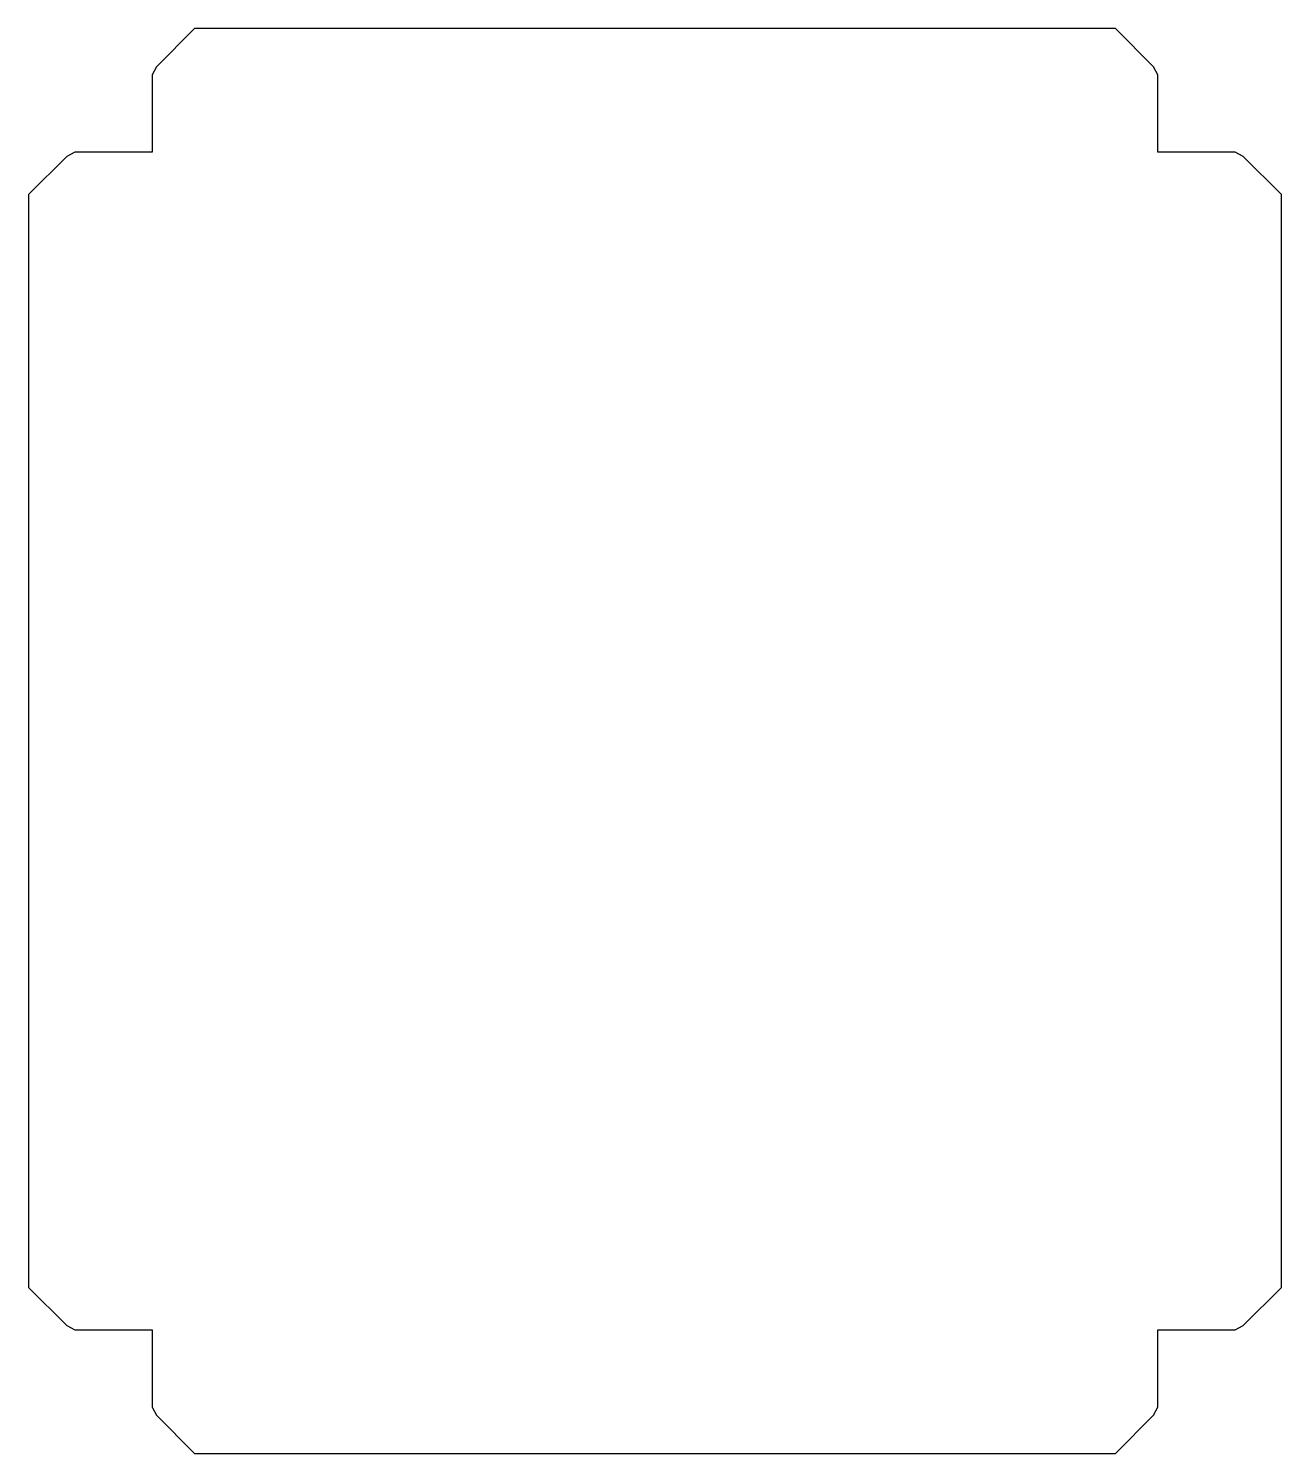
# Model space of a CAD drawing. Header units: millimetres. Extents: x 3011 to 3595, y 1286 to 1949.
import ezdxf

# ---------------------------------------------------------------- set-up
doc = ezdxf.new("R2010")
doc.units = ezdxf.units.MM

msp = doc.modelspace()

# ---------------------------------------------------------------- linework, layer by layer
at = {"color": 7, "linetype": 'Continuous', "lineweight": 25}
msp.add_lwpolyline([(3537.15, 1307.35), (3537.15, 1343.36), (3573.16, 1343.36), (3576.87, 1345.36), (3594.67, 1363.16), (3594.67, 1871.75), (3576.87, 1889.55), (3573.16, 1891.55), (3537.15, 1891.55), (3537.15, 1927.56), (3535.15, 1931.27), (3517.35, 1949.07), (3088.76, 1949.07), (3070.96, 1931.27), (3068.96, 1927.56), (3068.96, 1891.55), (3032.95, 1891.55), (3029.24, 1889.55), (3011.44, 1871.75), (3011.44, 1363.16), (3029.24, 1345.36), (3032.95, 1343.36), (3068.96, 1343.36), (3068.96, 1307.35), (3070.96, 1303.64), (3088.76, 1285.84), (3517.35, 1285.84), (3535.15, 1303.64)], close=True, dxfattribs=at)

doc.saveas('drawing.dxf')
